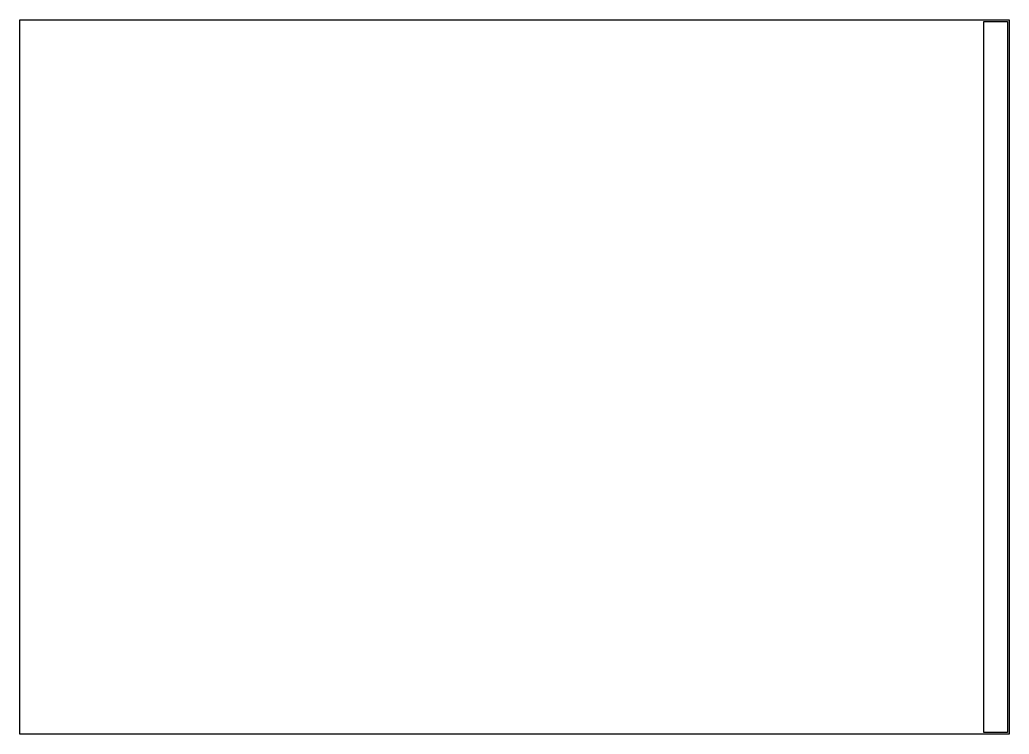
# Model space of a CAD drawing. Header units: millimetres. Extents: x 0 to 291, y 0 to 210.
import ezdxf

# ---------------------------------------------------------------- set-up
doc = ezdxf.new("R2010")
doc.units = ezdxf.units.MM
doc.layers.add('CUT', color=1, linetype='CONTINUOUS')
doc.layers.add('GLUE', color=2, linetype='CONTINUOUS')

msp = doc.modelspace()

# ---------------------------------------------------------------- linework, layer by layer
at = {"layer": 'CUT'}
for p, q in [((0, 210), (290.743, 210)), ((0, 0), (0, 210)), ((290.743, 210), (290.743, 0)), ((290.743, 0), (0, 0))]:
    msp.add_line(p, q, dxfattribs=at)
at = {"layer": 'GLUE'}
for p, q in [((283.243, 209.5), (290.243, 209.5)), ((283.243, 0.5), (283.243, 209.5)), ((290.243, 209.5), (290.243, 0.5)), ((290.243, 0.5), (283.243, 0.5))]:
    msp.add_line(p, q, dxfattribs=at)

doc.saveas('drawing.dxf')
